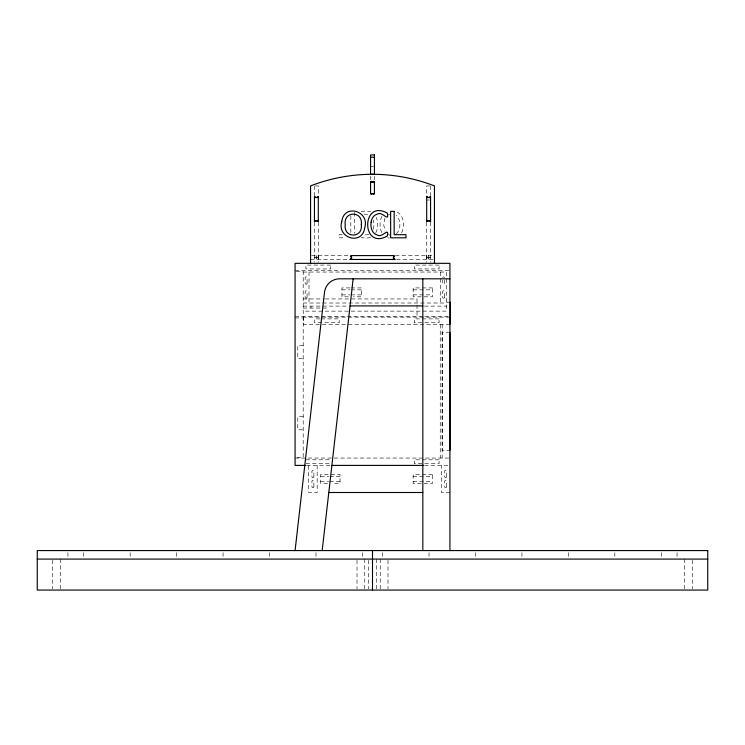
<?xml version="1.0" encoding="UTF-8"?>
<svg xmlns="http://www.w3.org/2000/svg" width="745" height="745" viewBox="0 0 745 745"><rect width="100%" height="100%" fill="white"/><g stroke="black" fill="none" stroke-linecap="round" stroke-linejoin="round"><path stroke-width="0.56" stroke-dasharray="3.73 2.79" d="M373.394 229.302L374.046 224.627L373.431 220.026M384.96 218.099L383.703 224.608L384.932 231.034M401.62 232.803C404.852 225.949 404.209 215.342 396.573 211.738M381.887 216.367C379.428 221.442 379.438 227.7 381.868 232.794M375.787 232.896C378.181 228.128 378.395 222.159 376.169 217.298M396.405 233.772C401.08 229.106 401.024 220.082 396.424 215.38M388.406 214.551L389.98 214.029M369.008 234.591L363.96 235.01M370.628 237.422L365.86 238.298L361.157 237.534M361.157 211.589L365.814 210.9L370.656 211.831M364.007 214.132L369.045 214.588M370.563 166.554L373.469 166.554M315.405 185.915L318.301 185.915L318.301 195.972M429.595 185.915L426.699 185.915L426.699 195.972M426.699 200.014L429.595 200.014M342.253 234.694L339.031 234.694L339.031 237.813L345.606 237.813M311.578 255.591L349.563 255.591M395.437 255.591L433.422 255.591M314.437 257.137L318.301 257.137M426.699 257.137L430.563 257.137M314.437 257.919L318.301 257.919M426.699 257.919L430.563 257.919M310.563 259.465L348.409 259.465M396.591 259.465L434.437 259.465M295.076 270.686L449.924 270.686M296.24 271.459L303.206 271.459L303.206 317.147L449.924 317.147M303.206 272.046L446.441 272.046L446.441 311.14L303.206 311.14M349.889 287.915L341.927 287.915L341.927 296.817L348.753 296.817M351.035 287.915L361.278 287.915L361.278 296.817L353.307 296.817M341.927 289.852L349.889 289.852M351.035 289.852L361.278 289.852M413.149 289.852L432.5 289.852M341.927 294.88L349.889 294.88M351.035 294.88L361.278 294.88M413.149 294.88L432.5 294.88M303.206 298.95L324.112 298.95M325.276 298.95L417.014 298.95L417.014 317.147M446.441 302.237L449.337 302.237M303.206 303.01L446.441 303.01M303.206 306.111L348.26 306.111M424.492 306.111L446.441 306.111M303.206 308.048L326.431 308.048L326.431 306.111M295.076 316.364L423.672 316.364M424.827 316.364L450.306 316.364M295.076 317.919L303.206 317.919L303.206 457.281L296.24 457.281M320.061 318.888L314.437 318.888L314.437 322.753L319.903 322.753M321.188 318.888L339.208 318.888L339.208 322.753L320.061 322.753M449.924 324.494L303.597 324.494L303.597 317.147M449.924 332.242L442.176 332.242L442.176 450.306L448.816 450.306M303.206 345.401L297.786 345.401L297.786 358.569L303.206 358.569M303.206 416.632L297.786 416.632L297.786 429.791L303.206 429.791M295.076 458.054L449.924 458.054M305.916 459.795L330.696 459.795M305.916 463.669L330.696 463.669M306.633 465.411L330.901 465.411M424.501 465.411L449.924 465.411M320.657 476.437L328.629 476.437M329.765 476.437L340.018 476.437M413.149 476.437L432.5 476.437M320.657 481.475L328.629 481.475M329.765 481.475L340.018 481.475M413.149 481.475L432.5 481.475M327.493 483.412L320.657 483.412L320.657 474.5L340.018 474.5L340.018 483.412L332.047 483.412M449.924 492.501L441.403 492.501L441.403 465.411M387.754 237.711L389.262 238.149M388.434 234.638L389.989 235.159M692.263 560.24L692.263 588.913M684.525 559.085L684.525 588.913M677.056 552.697L677.056 558.024M661.299 552.697L661.299 558.024M614.839 552.697L614.839 559.085M568.388 552.697L568.388 558.024M521.938 552.697L521.938 559.085M475.478 552.697L475.478 558.024M444.504 280.018L444.504 283.268A0.969 0.969 0 0 1 443.536 284.236A0.969 0.969 0 0 1 442.567 283.268L442.567 280.018M442.176 324.494L442.176 458.054M440.63 272.046L440.63 303.01M440.248 324.494L440.248 458.054M430.563 185.915L430.563 195.972M430.563 222.299L430.563 262.193M429.027 552.697L429.027 558.024M428.338 255.591L428.338 259.465M426.699 222.299L426.699 262.193M426.354 255.591L426.354 259.465M387.987 560.24L387.987 588.913M382.576 552.697L382.576 558.024M380.239 559.085L380.239 588.913M376.374 559.085L376.374 588.913M374.437 176.304L374.437 179.768M370.563 176.304L370.563 179.768M368.626 560.24L368.626 588.913M364.761 559.085L364.761 588.913M362.424 552.697L362.424 558.024M357.013 560.24L357.013 588.913M354.359 212.53L354.359 233.213M350.839 215.817L350.839 232.468M318.646 255.591L318.646 259.465M318.301 222.299L318.301 262.193M317.174 465.411L317.174 492.501L308.654 492.501L308.654 465.411M316.662 255.591L316.662 259.465M315.973 552.697L315.973 558.024M314.437 185.915L314.437 195.972M314.437 222.299L314.437 262.193M310.944 306.111L310.944 308.048M309.017 272.046L309.017 303.01M269.522 552.697L269.522 558.024M223.062 552.697L223.062 558.024M176.612 552.697L176.612 558.024M130.161 552.697L130.161 558.024M83.701 552.697L83.701 558.024M67.944 552.697L67.944 558.024M60.475 559.085L60.475 588.913M52.737 560.24L52.737 588.913M442.604 277.596A0.969 0.969 0 0 1 444.467 277.596M330.696 265.08L305.916 265.08L305.916 268.945L330.696 268.945L330.696 265.08M439.084 265.08L414.304 265.08L414.304 268.945L439.084 268.945L439.084 265.08M432.5 287.915L413.149 287.915L413.149 296.817L432.5 296.817L432.5 287.915M439.084 318.888L414.304 318.888L414.304 322.753L439.084 322.753L439.084 318.888M439.084 459.795L414.304 459.795L414.304 463.669L439.084 463.669L439.084 459.795M432.5 474.5L413.149 474.5L413.149 483.412L432.5 483.412L432.5 474.5M446.637 476.632L446.637 471.213A0.969 0.969 0 0 0 445.668 470.244A0.969 0.969 0 0 0 444.7 471.213L444.7 476.632A0.969 0.969 0 0 0 445.668 477.601A0.969 0.969 0 0 0 446.637 476.632M446.637 486.699L446.637 481.279A0.969 0.969 0 0 0 445.668 480.311A0.969 0.969 0 0 0 444.7 481.279L444.7 486.699A0.969 0.969 0 0 0 445.668 487.668A0.969 0.969 0 0 0 446.637 486.699M444.504 297.208L444.504 291.789A0.969 0.969 0 0 0 443.536 290.82A0.969 0.969 0 0 0 442.567 291.789L442.567 297.208A0.969 0.969 0 0 0 443.536 298.177A0.969 0.969 0 0 0 444.504 297.208M313.878 476.632L313.878 471.213A0.969 0.969 0 0 0 312.909 470.244A0.969 0.969 0 0 0 311.941 471.213L311.941 476.632A0.969 0.969 0 0 0 312.909 477.601A0.969 0.969 0 0 0 313.878 476.632M313.878 486.699L313.878 481.279A0.969 0.969 0 0 0 312.909 480.311A0.969 0.969 0 0 0 311.941 481.279L311.941 486.699A0.969 0.969 0 0 0 312.909 487.668A0.969 0.969 0 0 0 313.878 486.699M307.08 283.268L307.08 277.848A0.969 0.969 0 0 0 306.111 276.879A0.969 0.969 0 0 0 305.143 277.848L305.143 283.268A0.969 0.969 0 0 0 306.111 284.236A0.969 0.969 0 0 0 307.08 283.268M307.08 297.208L307.08 291.789A0.969 0.969 0 0 0 306.111 290.82A0.969 0.969 0 0 0 305.143 291.789L305.143 297.208A0.969 0.969 0 0 0 306.111 298.177A0.969 0.969 0 0 0 307.08 297.208"/><path stroke-width="1.12" d="M449.924 450.306L449.924 332.242M449.924 324.494L449.924 317.147M295.076 550.574L324.513 292.282A15.179 15.179 0 0 1 339.599 278.816L449.924 278.816M322.175 550.574L353.149 278.816M316.755 197.527L317.528 196.755L318.301 197.527L314.437 197.527L315.21 196.755L315.982 197.527M315.982 220.753L315.21 221.526L314.437 220.753L318.301 220.753L317.528 221.526L316.755 220.753M372.109 193.653L371.336 194.426L370.563 193.653L370.591 181.836L371.541 181.296L372.109 182.041M372.891 182.041L373.459 181.296L374.409 181.836L374.437 193.653L373.664 194.426L372.891 193.653M429.018 197.527L429.791 196.755L430.563 197.527L426.699 197.527L427.472 196.755L428.245 197.527M428.245 220.753L427.472 221.526L426.699 220.753L430.563 220.753L429.791 221.526L429.018 220.753M393.788 257.137L394.561 256.364L393.788 255.591L351.212 255.591L350.439 256.364L351.212 257.137M351.212 257.919C348.735 259.809 353.139 260.471 351.212 255.591M370.563 157.214L374.437 157.214M370.563 182.041L374.437 182.041M370.563 193.653L374.437 193.653M349.805 259.465L395.195 259.465M350.057 305.916L422.825 305.916M305.478 465.411L295.076 465.411L295.076 263.33L449.924 263.33L449.924 550.574M331.879 465.411L423.346 465.411M328.796 492.501L422.825 492.501M37.25 559.085L707.75 559.085M393.788 257.919C396.265 259.809 391.861 260.471 393.788 255.591M450.306 302.237L450.306 316.364M434.437 263.33L434.437 185.915A170.977 170.977 0 0 0 310.563 185.915L310.563 263.33M430.563 196.363L430.563 221.731M426.699 196.363L426.699 221.731M422.825 278.816L422.825 550.574M372.5 550.574L372.5 590.059M318.301 196.363L318.301 221.731M314.437 196.363L314.437 221.731M361.297 224.608C363.243 238.493 343.287 238.484 345.224 224.608C343.24 210.658 363.271 210.686 361.297 224.608M371.103 222.196C370.339 227.15 371.923 233.856 377.529 235.094C382.045 238.363 389.402 226.247 387.353 236.025C361.083 250.655 361.176 198.664 387.353 213.135C389.384 223.072 382.083 210.761 377.51 214.076C373.729 214.849 371.504 218.574 371.103 222.196M341.769 221.47C336.498 238.298 362.573 245.887 364.743 227.663C369.967 210.91 343.976 203.348 341.769 221.47M374.437 154.941L370.563 154.941L370.563 174.302L374.437 174.302L374.437 154.941M394.161 211.375L390.641 211.375L390.641 237.813L405.969 237.813L405.969 234.694L394.161 234.694L394.161 211.375M707.75 550.574L37.25 550.574L37.25 590.059L707.75 590.059L707.75 550.574"/></g></svg>
